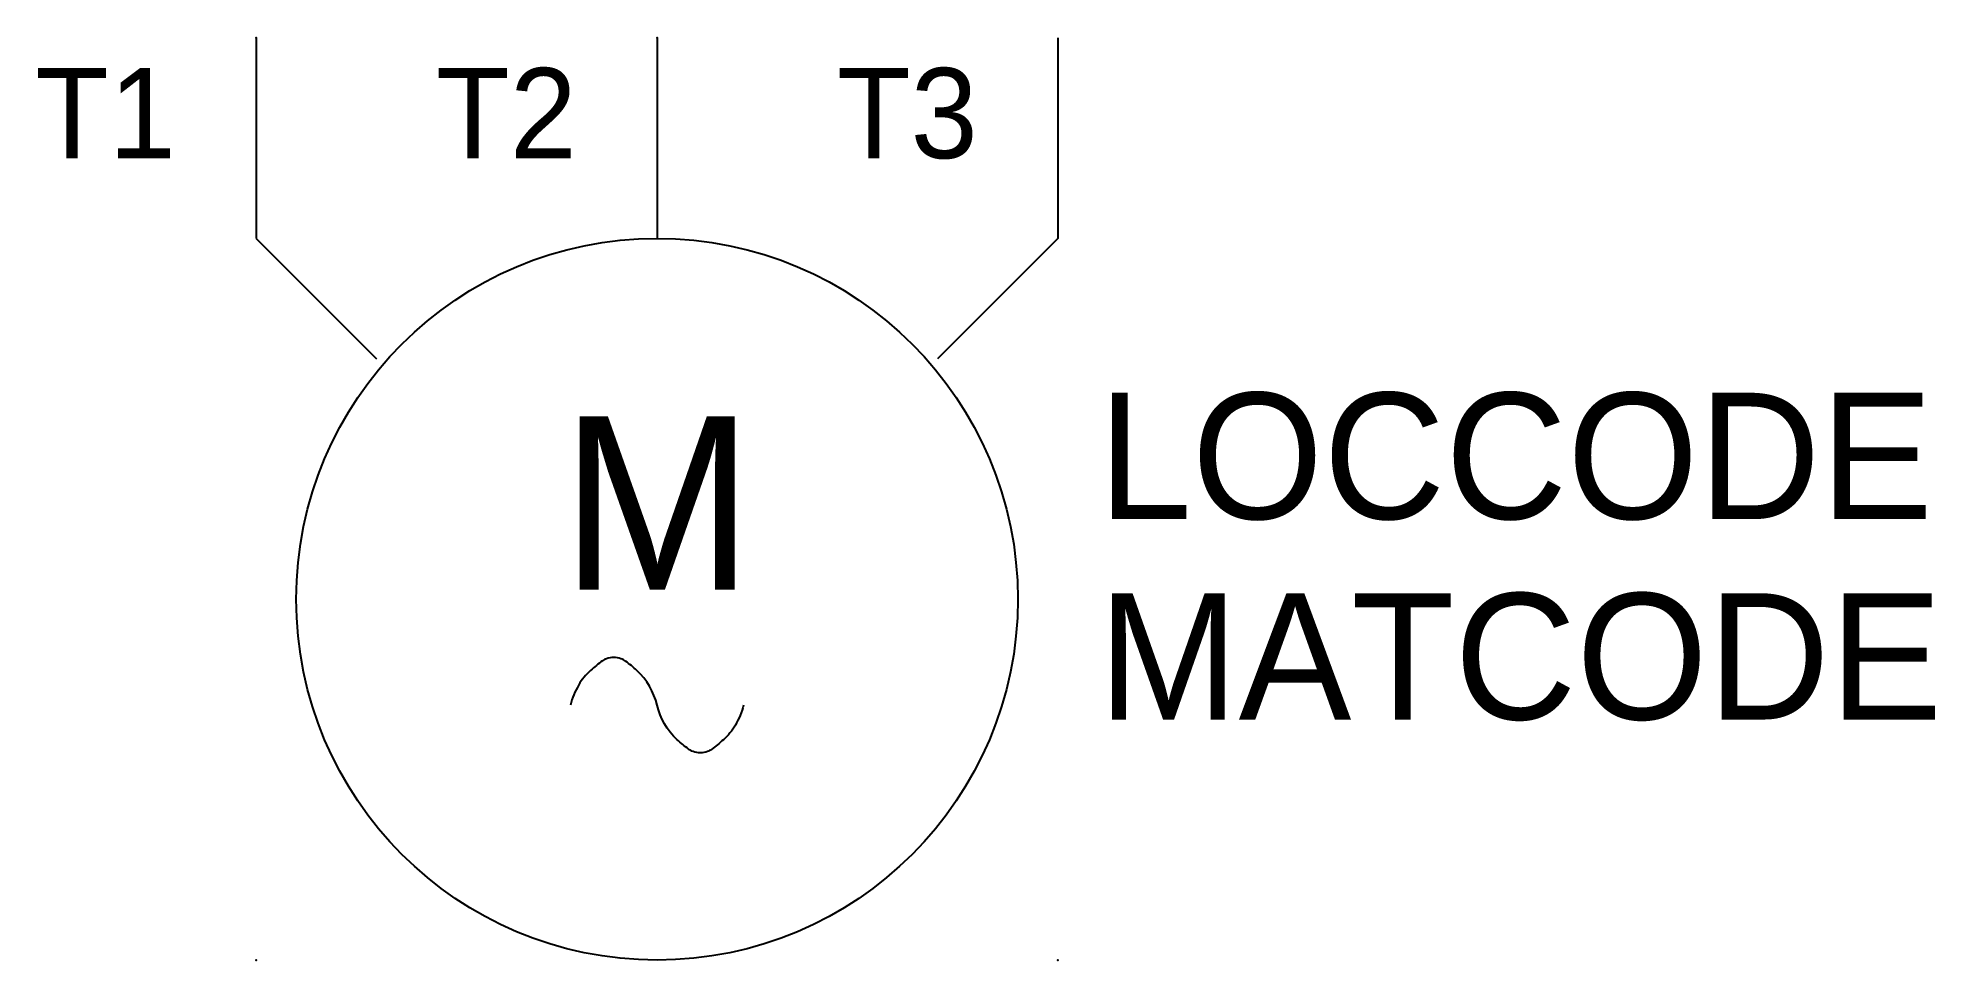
# Model space of a CAD drawing. Extents: x -5.4 to 41.9, y -23 to 0.
import ezdxf
from ezdxf.enums import TextEntityAlignment as Align

# ---------------------------------------------------------------- set-up
doc = ezdxf.new("R2010")
doc.units = 0
doc.layers.get('0').update_dxf_attribs({"linetype": 'CONTINUOUS'})
doc.layers.add('C', color=6, linetype='CONTINUOUS')
doc.layers.add('T2', color=1, linetype='CONTINUOUS')

msp = doc.modelspace()

# ---------------------------------------------------------------- linework, layer by layer
at = {"color": 0, "linetype": 'CONTINUOUS'}
for p, q in [((0, 0), (0, -5)), ((10, 0), (10, -5)), ((20, 0), (20, -5)), ((0, -5), (3, -8)), ((20, -5), (17, -8))]:
    msp.add_line(p, q, dxfattribs=at)
at = {"color": 0}
msp.add_lwpolyline([(12.16, -16.64, -0.067678), (11.953, -17.14, -0.07813), (11.656, -17.504, -0.022658), (11.361, -17.745, -0.075785), (11.26, -17.799, -0.084616), (11.08, -17.83, -0.084616), (10.9, -17.799, -0.075785), (10.785, -17.738, -0.027029), (10.504, -17.504, -0.148278), (10, -16.64, 0.150227), (9.496, -15.776, 0.027406), (9.217, -15.545, 0.0758), (9.1, -15.484, 0.083262), (8.92, -15.454, 0.083262), (8.74, -15.484, 0.0758), (8.639, -15.537, 0.022751), (8.344, -15.776, 0.079374), (8.046, -16.139, 0.06867), (7.84, -16.64, 0.06867)], format="xyb", dxfattribs=at)
at = {"color": 0, "linetype": 'CONTINUOUS'}
msp.add_circle((10, -14), 9, dxfattribs=at)
at = {"layer": 'C', "color": 0, "linetype": 'CONTINUOUS'}
for p in [(0, 0), (10, 0), (0, -23), (20, -23)]:
    msp.add_point(p, dxfattribs=at)

# ---------------------------------------------------------------- texts
at = {"color": 0}
msp.add_text('M', height=4.32, dxfattribs=at).set_placement((10, -13.76), align=Align.CENTER)
at = {"color": 0, "linetype": 'CONTINUOUS'}
for tag, p in [('LOCCODE', (21, -12)), ('MATCODE', (21, -17))]:
    msp.add_attdef(tag, p, '', height=3.15, dxfattribs=at)
at = {"layer": 'T2', "color": 0, "linetype": 'CONTINUOUS'}
for tag, text, p in [('T1', 'U', (-2, -3)), ('T2', 'V', (8, -3)), ('T3', 'W', (18, -3))]:
    msp.add_attdef(tag, text=text, height=2.25, dxfattribs=at).set_placement(p, align=Align.RIGHT)

doc.saveas('drawing.dxf')
